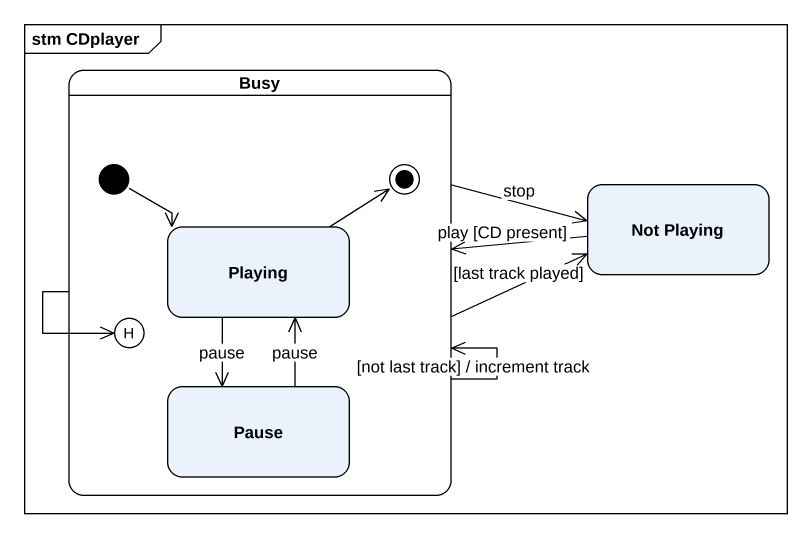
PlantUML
@startuml
mainframe stm CDplayer
hide empty description
state Busy {
  state Playing
  state history1 <<history>>
  state Pause
  [*] --> Playing
  Playing -up-> [*]
}
state "Not Playing" as Not_Playing
Busy --> Busy : [not last track] / increment track
Busy -right-> Not_Playing : stop
Busy -right-> Not_Playing : [last track played]
Busy -left-> history1
Playing --> Pause : pause
Not_Playing -left-> Busy : play [CD present]
Pause -up-> Playing : pause
@enduml
